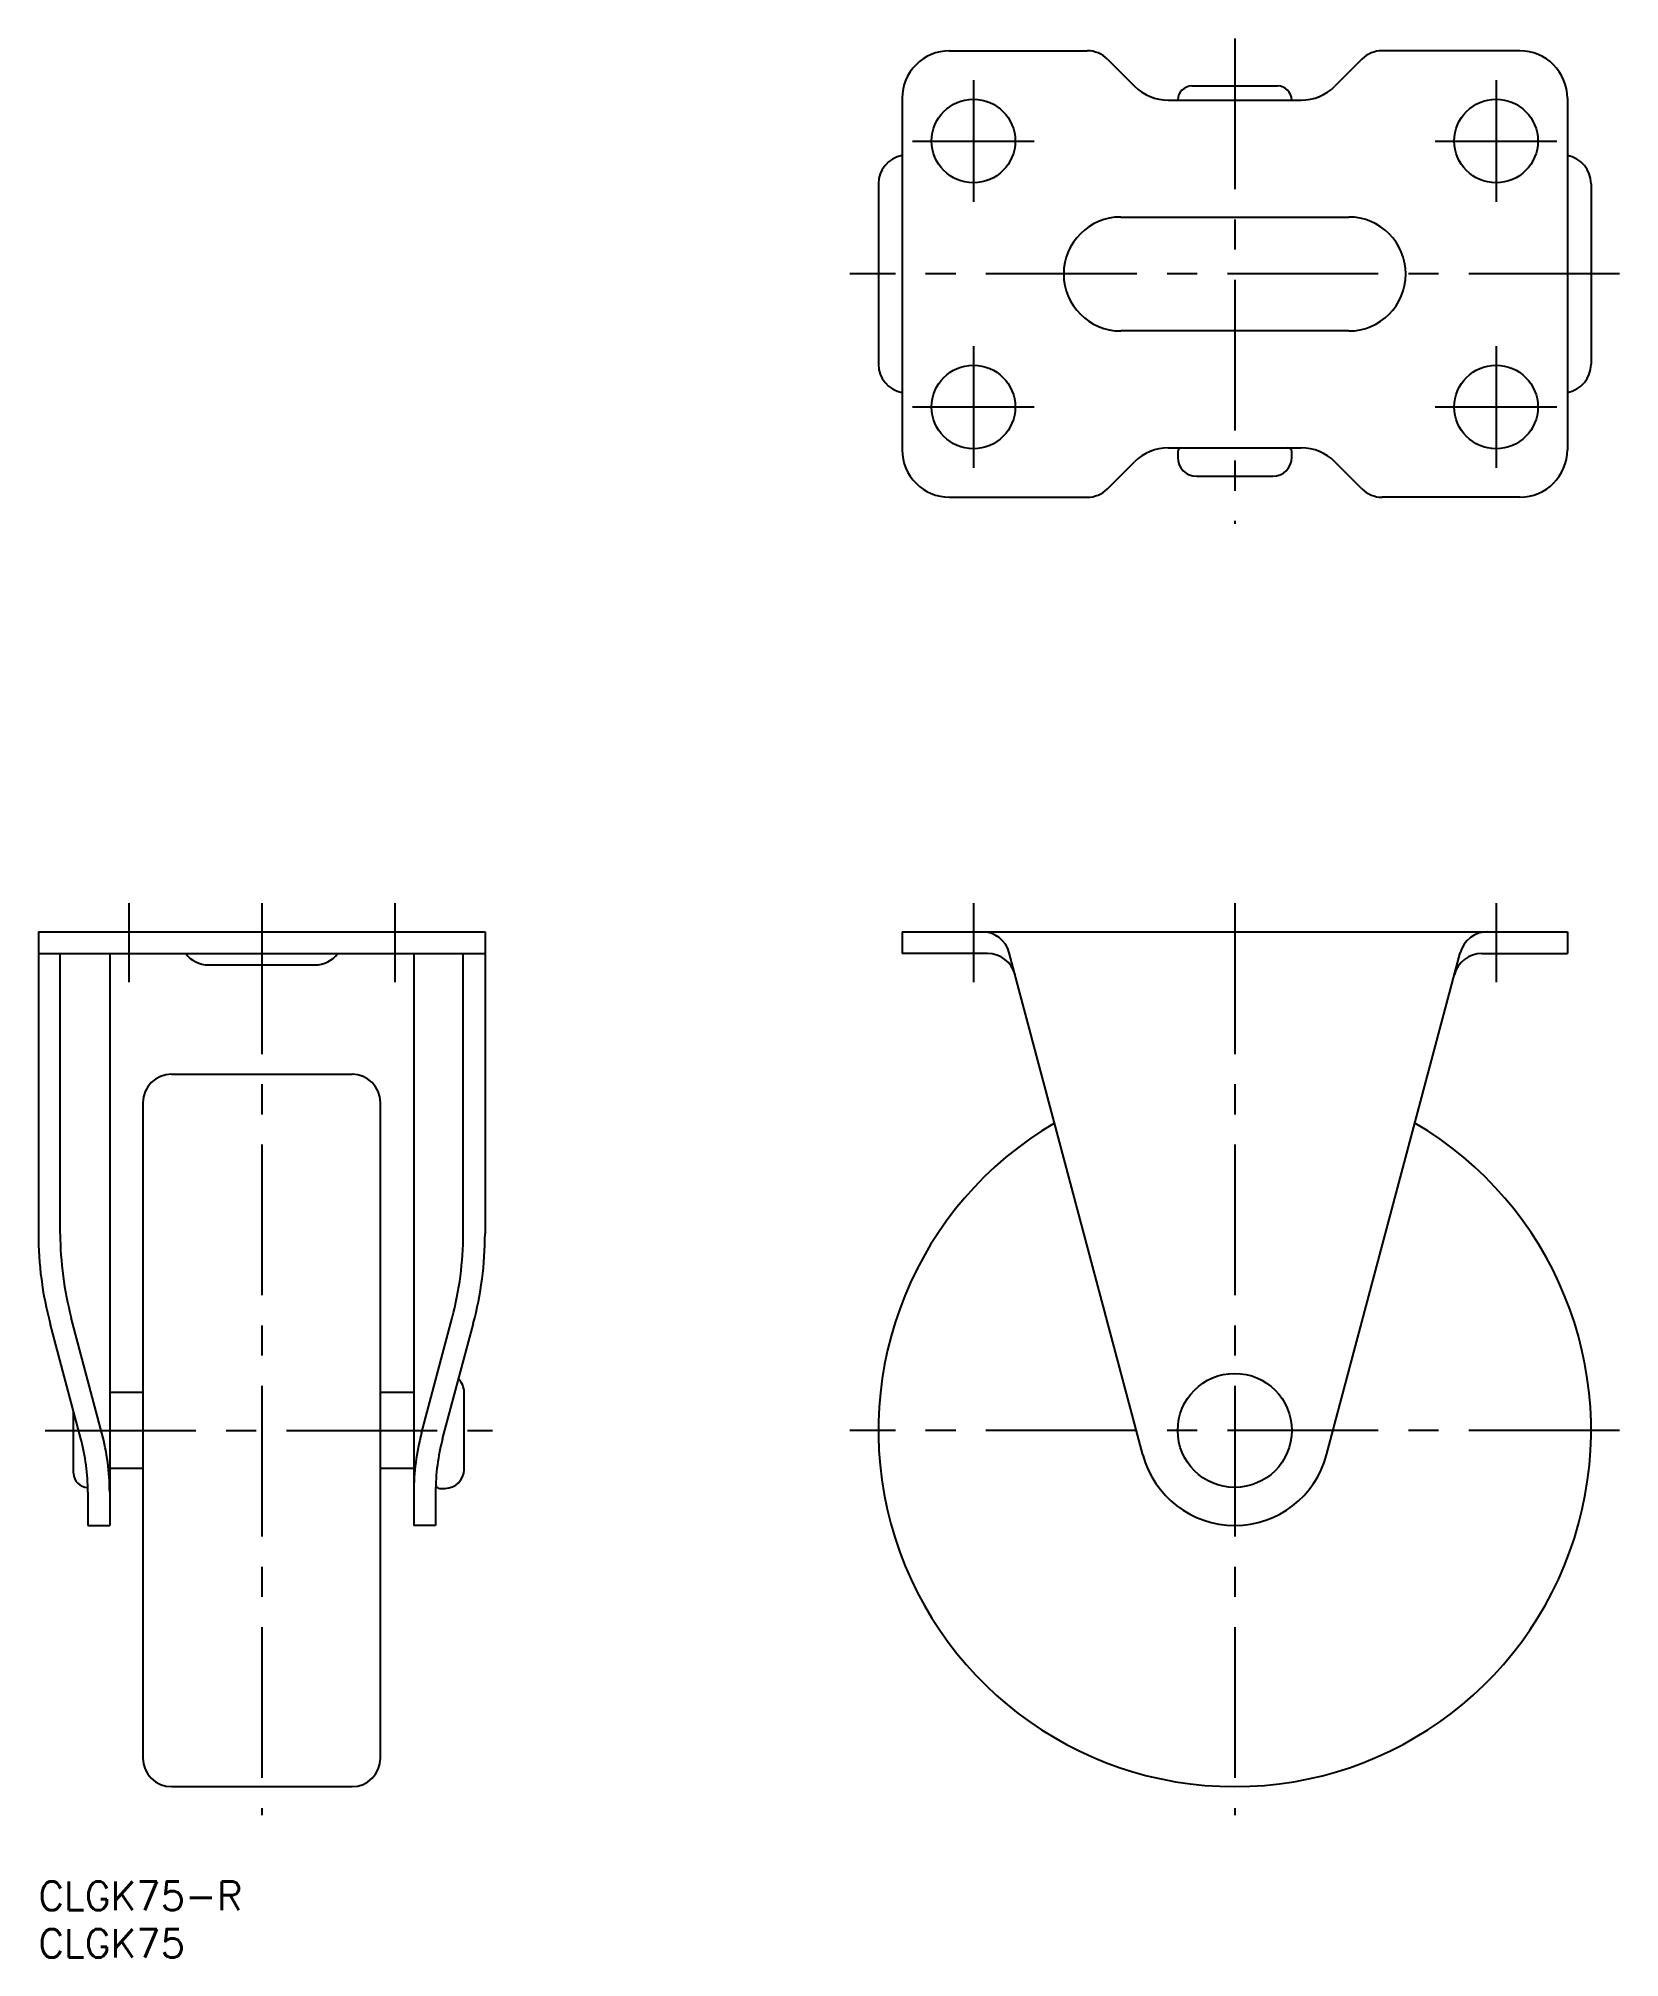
# Model space of a CAD drawing. Extents: x 0 to 166, y -8 to 194.
import ezdxf

# ---------------------------------------------------------------- set-up
doc = ezdxf.new("R2010")
doc.units = 0
doc.header["$LTSCALE"] = 0.5
doc.linetypes.add('CENTER', pattern=[50.8, 31.75, -6.35, 6.35, -6.35])
for name, color, linetype in [('MSM_CENTER', 1, 'CENTER'), ('MSM_CONTINUOUS', 7, 'CONTINUOUS'), ('MSM_PART_NUMBER', 7, 'CONTINUOUS')]:
    doc.layers.add(name, color=color, linetype=linetype)
doc.styles.get("Standard").update_dxf_attribs({"font": 'txt.shx', "height": 4, "bigfont": 'bigfont.shx'})

# ---------------------------------------------------------------- blocks, each defined once
blk = doc.blocks.new('*U19')
at = {"layer": 'MSM_PART_NUMBER'}
blk.add_text('CLGK75-R', height=3, dxfattribs=at).set_placement((0, -3))
blk = doc.blocks.new('*U20')
at = {"layer": 'MSM_PART_NUMBER'}
blk.add_text('CLGK75', height=3, dxfattribs=at).set_placement((0, -8))

msp = doc.modelspace()

# ---------------------------------------------------------------- linework, layer by layer
at = {"layer": 'MSM_CENTER'}
for p, q in [((125.89, 194.04), (125.89, 142.94)), ((98.39, 189.64), (98.39, 176.84)), ((153.39, 189.64), (153.39, 176.84)), ((91.99, 183.24), (104.79, 183.24)), ((146.99, 183.24), (159.79, 183.24)), ((166.39, 169.24), (85.39, 169.24)), ((98.39, 161.64), (98.39, 148.84)), ((153.39, 161.64), (153.39, 148.84)), ((91.99, 155.24), (104.79, 155.24)), ((146.99, 155.24), (159.79, 155.24)), ((9.5, 103), (9.5, 94.7)), ((23.5, 103), (23.5, 7)), ((37.5, 103), (37.5, 94.7)), ((98.39, 103), (98.39, 94.7)), ((125.89, 103), (125.89, 7)), ((153.39, 103), (153.39, 94.7)), ((0.7, 47.5), (47.8, 47.5)), ((166.39, 47.5), (85.39, 47.5))]:
    msp.add_line(p, q, dxfattribs=at)
at = {"layer": 'MSM_CONTINUOUS'}
for p, q in [((95.89, 192.74), (110.37, 192.74)), ((155.89, 192.74), (141.4, 192.74)), ((112.5, 191.87), (115.35, 189.01)), ((139.28, 191.87), (136.42, 189.01)), ((121.39, 189.04), (130.39, 189.04)), ((90.89, 187.74), (90.89, 150.74)), ((118.89, 187.54), (132.89, 187.54)), ((160.89, 187.74), (160.89, 150.74)), ((88.39, 178.74), (88.39, 159.74)), ((163.39, 178.74), (163.39, 159.74)), ((113.89, 175.24), (137.89, 175.24)), ((137.89, 163.24), (113.89, 163.24)), ((118.89, 150.94), (132.89, 150.94)), ((119.89, 150.54), (119.89, 149.94)), ((131.89, 149.94), (131.89, 150.54)), ((112.5, 146.62), (115.35, 149.48)), ((121.89, 147.94), (129.89, 147.94)), ((139.28, 146.62), (136.42, 149.48)), ((95.89, 145.74), (110.37, 145.74)), ((155.89, 145.74), (141.4, 145.74)), ((0, 100), (47, 100)), ((0, 100), (0, 68.2)), ((47, 100), (47, 68.2)), ((90.89, 100), (160.89, 100)), ((90.89, 100), (90.89, 97.7)), ((160.89, 100), (160.89, 97.7)), ((0, 97.7), (47, 97.7)), ((2.3, 68.2), (2.3, 97.7)), ((7.5, 97.7), (7.5, 37.5)), ((39.5, 97.7), (39.5, 37.5)), ((44.7, 68.2), (44.7, 97.7)), ((99.88, 97.7), (90.89, 97.7)), ((116.22, 44.93), (102.16, 97.77)), ((135.55, 44.93), (149.61, 97.77)), ((151.9, 97.7), (160.89, 97.7)), ((17.9, 96.5), (29.1, 96.5)), ((14, 85), (33, 85)), ((11, 82), (11, 13)), ((36, 13), (36, 82)), ((4.47, 46.61), (1.23, 58.76)), ((6.69, 47.2), (3.46, 59.35)), ((40.31, 47.2), (43.54, 59.35)), ((42.53, 46.61), (45.77, 58.76)), ((11, 51.5), (7.5, 51.5)), ((39.5, 51.5), (36, 51.5)), ((44.8, 43.4), (44.8, 51.5)), ((3.7, 43), (3.7, 49.46)), ((11, 43.5), (7.5, 43.5)), ((39.5, 43.5), (36, 43.5)), ((5.2, 41.01), (5.2, 37.5)), ((41.8, 41.01), (41.8, 37.5)), ((42.2, 41.4), (42.8, 41.4)), ((5.2, 37.5), (7.5, 37.5)), ((41.8, 37.5), (39.5, 37.5)), ((14, 10), (33, 10))]:
    msp.add_line(p, q, dxfattribs=at)
for centre, radius in [((98.39, 183.24), 4.4), ((153.39, 183.24), 4.4), ((98.39, 155.24), 4.4), ((153.39, 155.24), 4.4), ((125.89, 47.5), 6)]:
    msp.add_circle(centre, radius, dxfattribs=at)
for centre, radius, start, end in [((95.89, 187.74), 5, 90, 180), ((110.37, 189.74), 3, 45, 90), ((141.4, 189.74), 3, 90, 135), ((155.89, 187.74), 5, 0, 90), ((118.89, 192.54), 5, 225, 270), ((121.39, 187.54), 1.5, 90, 180), ((130.39, 187.54), 1.5, 0, 90), ((132.89, 192.54), 5, 270, 315), ((91.39, 178.74), 3, 99.5941, 180), ((160.39, 178.74), 3, 0, 80.4059), ((113.89, 169.24), 6, 90, 270), ((137.89, 169.24), 6, 270, 90), ((91.39, 159.74), 3, 180, 260.4059), ((160.39, 159.74), 3, 279.5941, 0), ((95.89, 150.74), 5, 180, 270), ((118.89, 145.94), 5, 90, 135), ((120.29, 150.54), 0.4, 90, 180), ((121.89, 149.94), 2, 180, 270), ((129.89, 149.94), 2, 270, 0), ((131.49, 150.54), 0.4, 0, 90), ((132.89, 145.94), 5, 45, 90), ((155.89, 150.74), 5, 270, 0), ((110.37, 148.74), 3, 270, 315), ((141.4, 148.74), 3, 225, 270), ((99.27, 97), 3, 14.9, 90), ((152.51, 97), 3, 90, 165.1), ((17.9, 99.5), 3, 216.8699, 270), ((29.1, 99.5), 3, 270, 323.1301), ((99.88, 94.7), 3, 14.9, 90), ((151.9, 94.7), 3, 90, 165.1), ((14, 82), 3, 90, 180), ((33, 82), 3, 0, 90), ((125.89, 47.5), 37.5, 120.366, 59.634), ((36.7, 68.2), 36.7, 180, 194.9), ((36.7, 68.2), 34.4, 180, 194.9), ((10.3, 68.2), 34.4, 345.1, 0), ((10.3, 68.2), 36.7, 345.1, 0), ((42.8, 51.5), 2, 0, 45.1364), ((-16.6, 41.01), 21.8, 0, 14.9), ((-16.6, 41.01), 24.1, 0, 14.9), ((63.6, 41.01), 24.1, 165.1, 180), ((63.6, 41.01), 21.8, 165.1, 180), ((125.89, 47.5), 10, 194.9, 345.1), ((5.2, 43), 1.5, 180, 270), ((42.8, 43.4), 2, 270, 0), ((42.2, 41.8), 0.4, 193.6079, 270), ((14, 13), 3, 180, 270), ((33, 13), 3, 270, 0)]:
    msp.add_arc(centre, radius, start, end, dxfattribs=at)

# ---------------------------------------------------------------- block references
for name in ['*U19', '*U20']:
    msp.add_blockref(name, (0, 0), dxfattribs=at)

doc.saveas('drawing.dxf')
